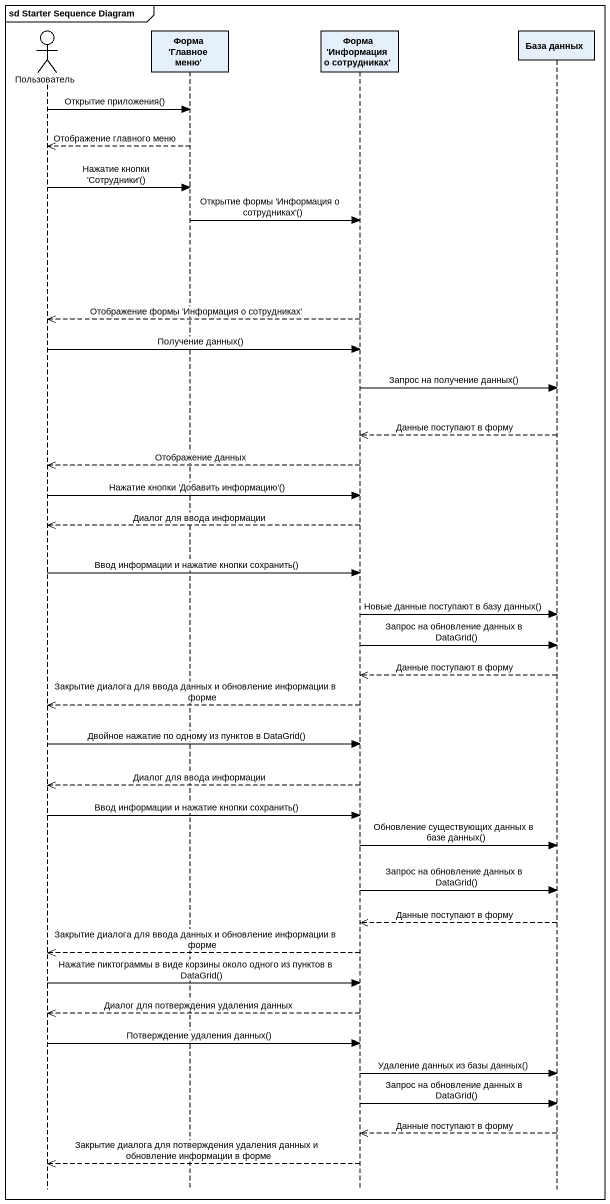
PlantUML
@startuml
mainframe sd Starter Sequence Diagram
hide footbox
actor Пользователь
participant "Форма 'Главное меню'" as Форма_Главное_меню
participant "Форма 'Информация о сотрудниках'" as Форма_Информация_о
participant "База данных" as База_данных

Пользователь -> Форма_Главное_меню : Открытие приложения()
Форма_Главное_меню -->> Пользователь : Отображение главного меню
Пользователь -> Форма_Главное_меню : Нажатие кнопки 'Сотрудники'()
Форма_Главное_меню -> Форма_Информация_о : Открытие формы 'Информация о сотрудниках'()
Форма_Информация_о -->> Пользователь : Отображение формы 'Информация о сотрудниках'
Пользователь -> Форма_Информация_о : Получение данных()
Форма_Информация_о -> База_данных : Запрос на получение данных()
База_данных -->> Форма_Информация_о : Данные поступают в форму
Форма_Информация_о -->> Пользователь : Отображение данных
Пользователь -> Форма_Информация_о : Нажатие кнопки 'Добавить информацию'()
Форма_Информация_о -->> Пользователь : Диалог для ввода информации
Пользователь -> Форма_Информация_о : Ввод информации и нажатие кнопки сохранить()
Форма_Информация_о -> База_данных : Новые данные поступают в базу данных()
Форма_Информация_о -> База_данных : Запрос на обновление данных в DataGrid()
База_данных -->> Форма_Информация_о : Данные поступают в форму
Форма_Информация_о -->> Пользователь : Закрытие диалога для ввода данных и обновление информации в форме
Пользователь -> Форма_Информация_о : Двойное нажатие по одному из пунктов в DataGrid()
Форма_Информация_о -->> Пользователь : Диалог для ввода информации
Пользователь -> Форма_Информация_о : Ввод информации и нажатие кнопки сохранить()
Форма_Информация_о -> База_данных : Обновление существующих данных в базе данных()
Форма_Информация_о -> База_данных : Запрос на обновление данных в DataGrid()
База_данных -->> Форма_Информация_о : Данные поступают в форму
Форма_Информация_о -->> Пользователь : Закрытие диалога для ввода данных и обновление информации в форме
Пользователь -> Форма_Информация_о : Нажатие пиктограммы в виде корзины около одного из пунктов в DataGrid()
Форма_Информация_о -->> Пользователь : Диалог для потверждения удаления данных
Пользователь -> Форма_Информация_о : Потверждение удаления данных()
Форма_Информация_о -> База_данных : Удаление данных из базы данных()
Форма_Информация_о -> База_данных : Запрос на обновление данных в DataGrid()
База_данных -->> Форма_Информация_о : Данные поступают в форму
Форма_Информация_о -->> Пользователь : Закрытие диалога для потверждения удаления данных и обновление информации в форме
@enduml
